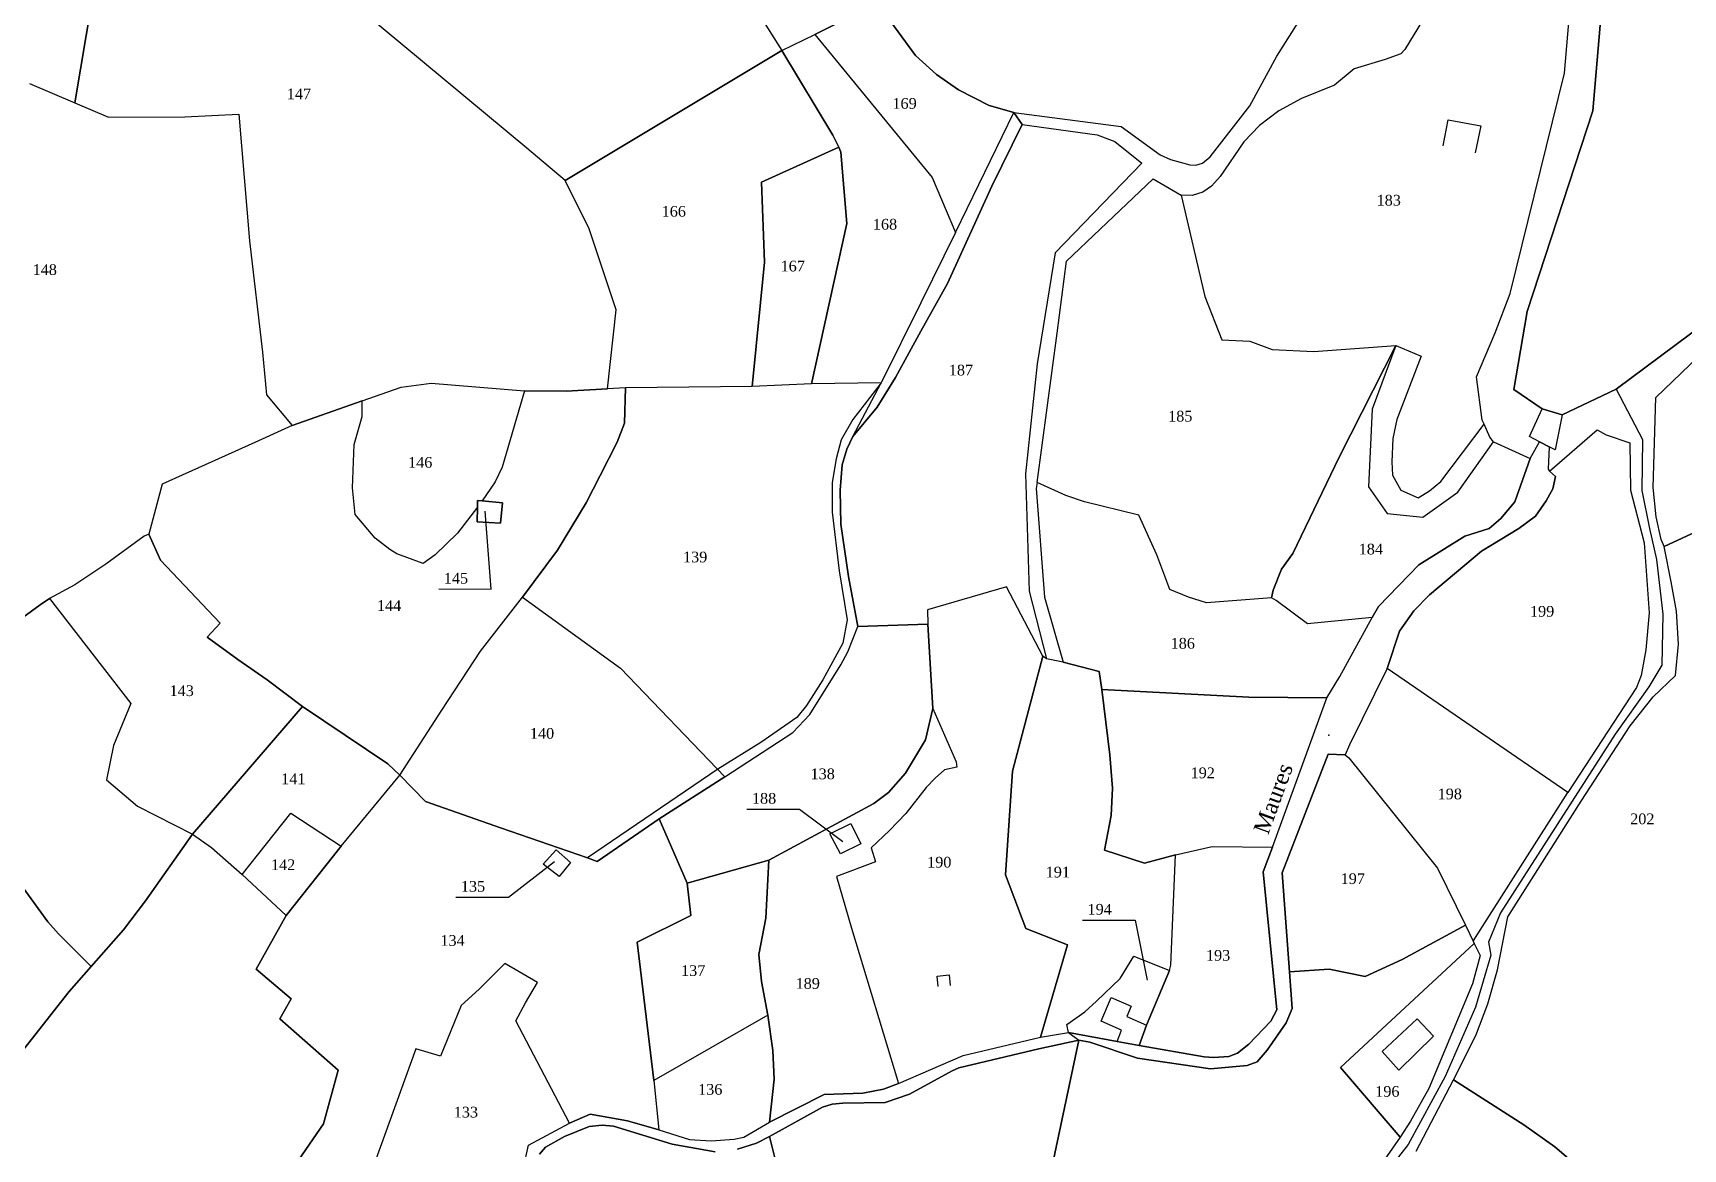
# Model space of a CAD drawing. Extents: x 1205702 to 1209329, y 6150197 to 6152796.
# Drawn here: x 1207962.3 to 1208270.1, y 6151806 to 6152014.1 of the extents above; entities that cross this region are included whole.
import ezdxf

# ---------------------------------------------------------------- set-up
doc = ezdxf.new("R2010")
doc.units = 0
doc.linetypes.add('CONTINU', pattern=[0])
doc.layers.get('0').update_dxf_attribs({"linetype": 'CONTINU'})
for name, color, linetype in [('1FLECHEFL', 7, 'CONTINU'), ('1LIEUDIT', 7, 'CONTINU'), ('1PARCELLE', 7, 'CONTINU'), ('1SECTION', 7, 'CONTINU'), ('1SUBDSECT', 7, 'CONTINU'), ('1TRONFLUV', 7, 'CONTINU'), ('1TROUPARCELLE', 7, 'CONTINU'), ('1ZONCOMM', 7, 'CONTINU'), ('3BATIDUR', 7, 'CONTINU'), ('3CHEMIN', 7, 'CONTINU'), ('3FISCLINE', 7, 'CONTINUOUS'), ('3FLECHEPAR', 7, 'CONTINU'), ('3PARCELLETEX', 7, 'CONTINU'), ('3PONT', 7, 'CONTINU'), ('3TRONFLUVTEX', 7, 'CONTINU')]:
    doc.layers.add(name, color=color, linetype=linetype)
doc.styles.get("Standard").update_dxf_attribs({"font": 'Times New Roman'})

# ---------------------------------------------------------------- blocks, each defined once
blk = doc.blocks.new('FLECHRU1')
blk.add_point((0, 0))

msp = doc.modelspace()

# ---------------------------------------------------------------- linework, layer by layer
at = {"layer": '1LIEUDIT'}
for points in [[(1208285.07, 6151968.09), (1208257.56, 6151947.65), (1208247.54, 6151942.85), (1208243.81, 6151943.99), (1208238.52, 6151947.57), (1208240.96, 6151962.1), (1208253.21, 6151999.55), (1208258.19, 6152057.71)], [(1208052.91, 6151798.19), (1208054.78, 6151806.69), (1208062.41, 6151810.79), (1208066.28, 6151812.42), (1208073.22, 6151811.18), (1208079.06, 6151809.53), (1208084.8, 6151807.72), (1208088.81, 6151807.47), (1208093.08, 6151807.76), (1208094.89, 6151808.18), (1208099.67, 6151810.93), (1208100.59, 6151818.98), (1208100.3, 6151824.3), (1208099.38, 6151830.89), (1208098.18, 6151837.21), (1208097.7, 6151842.21), (1208098.98, 6151848.98), (1208099.56, 6151859.82), (1208119.13, 6151870.37), (1208121.86, 6151872.42), (1208125.06, 6151876.04), (1208128.8, 6151882.25), (1208130.16, 6151888.1), (1208129.25, 6151903.8), (1208116.15, 6151903.39), (1208114.41, 6151912.72), (1208113.01, 6151922.48), (1208112.88, 6151928.83), (1208113.27, 6151933.54), (1208114.12, 6151936.43), (1208115.22, 6151938.81), (1208119.76, 6151944.26), (1208123.17, 6151949.82), (1208127.89, 6151958.47), (1208132.86, 6151967.33), (1208141.18, 6151985.48), (1208146.81, 6151996.97), (1208146.81, 6151996.97), (1208145.29, 6151999.23), (1208140.69, 6152000.55), (1208134.94, 6152003.44), (1208130.84, 6152006.33), (1208126.94, 6152009.87), (1208119.8, 6152019.6)], [(1208119.8, 6152019.6), (1208126.94, 6152009.87), (1208130.84, 6152006.33), (1208134.94, 6152003.44), (1208140.69, 6152000.55), (1208145.29, 6151999.23), (1208146.81, 6151996.97), (1208146.81, 6151996.97), (1208141.18, 6151985.48), (1208132.86, 6151967.33), (1208127.89, 6151958.47), (1208123.17, 6151949.82), (1208119.76, 6151944.26), (1208115.22, 6151938.81), (1208114.12, 6151936.43), (1208113.27, 6151933.54), (1208112.88, 6151928.83), (1208113.01, 6151922.48), (1208114.41, 6151912.72), (1208116.15, 6151903.39), (1208129.25, 6151903.8), (1208130.16, 6151888.1), (1208128.8, 6151882.25), (1208125.06, 6151876.04), (1208121.86, 6151872.42), (1208119.13, 6151870.37), (1208099.56, 6151859.82), (1208098.98, 6151848.98), (1208097.7, 6151842.21), (1208098.18, 6151837.21), (1208099.38, 6151830.89), (1208100.3, 6151824.3), (1208100.59, 6151818.98), (1208099.67, 6151810.93), (1208109.9, 6151816.1), (1208117.1, 6151816.38), (1208120.97, 6151817.08), (1208123.73, 6151818.15), (1208135.82, 6151823.39), (1208150.26, 6151826.81), (1208155.47, 6151827.7), (1208157.41, 6151826.23), (1208152.45, 6151803.04)], [(1208052.91, 6151798.19), (1208054.78, 6151806.69), (1208062.41, 6151810.79), (1208066.28, 6151812.42), (1208073.22, 6151811.18), (1208079.06, 6151809.53), (1208084.8, 6151807.72), (1208088.81, 6151807.47), (1208093.08, 6151807.76), (1208094.89, 6151808.18), (1208099.67, 6151810.93), (1208109.9, 6151816.1), (1208117.1, 6151816.38), (1208120.97, 6151817.08), (1208123.73, 6151818.15), (1208135.82, 6151823.39), (1208150.26, 6151826.81), (1208155.47, 6151827.7), (1208157.41, 6151826.23), (1208152.45, 6151803.04)], [(1208220.26, 6151805.55), (1208227.28, 6151818.86), (1208240.37, 6151810.46), (1208246.15, 6151806.33), (1208251.24, 6151802)], [(1208220.26, 6151805.55), (1208227.28, 6151818.86), (1208240.37, 6151810.46), (1208246.15, 6151806.33), (1208251.24, 6151802)]]:
    msp.add_lwpolyline(points, dxfattribs=at)
at = {"layer": '1PARCELLE'}
for points in [[(1207961.67, 6152004.62), (1207970.15, 6152001.03), (1207976.42, 6152038.41), (1207977.94, 6152038.5), (1207983.23, 6152069.58), (1207983.23, 6152069.58), (1207981.19, 6152070.34), (1207975.88, 6152072), (1207971.13, 6152073.77), (1207963.13, 6152078.24), (1207957.62, 6152065.52)], [(1208224.77, 6152021.85), (1208218.19, 6152010.99), (1208217.4, 6152010.14), (1208214.52, 6152009.12), (1208208.7, 6152007.38), (1208205.09, 6152004.31), (1208198.92, 6152001.86), (1208194.7, 6151999.52), (1208191.08, 6151996.81), (1208188.18, 6151993.77), (1208183.71, 6151987.29), (1208182.13, 6151985.49), (1208180.5, 6151984.4), (1208178.53, 6151983.77), (1208176.48, 6151983.82), (1208180.89, 6151964.9), (1208184.04, 6151956.86), (1208189.28, 6151956.6), (1208193.42, 6151955.01), (1208201.22, 6151954.64), (1208216.47, 6151955.81), (1208216.47, 6151955.81), (1208212.06, 6151943.93), (1208211.38, 6151929.43), (1208214.87, 6151924.44), (1208221.52, 6151923.75), (1208228.06, 6151928.43), (1208234.73, 6151937.83), (1208234.04, 6151938.69), (1208232.96, 6151941.08), (1208232.62, 6151941.86), (1208231.57, 6151949.91), (1208235.03, 6151958.17), (1208237.8, 6151965.49), (1208247.93, 6152006.54), (1208251.36, 6152046.67)], [(1207976.42, 6152038.41), (1207970.15, 6152001.03), (1207976.41, 6151998.36), (1207990.66, 6151998.44), (1208000.74, 6151998.92), (1208002.7, 6151975.27), (1208005.15, 6151954.55), (1208005.86, 6151946.59), (1208010.7, 6151940.86), (1208023.71, 6151945.49), (1208031.03, 6151948.03), (1208036.62, 6151948.74), (1208054.01, 6151947.3), (1208061.76, 6151947.25), (1208069.51, 6151947.72), (1208069.51, 6151947.72), (1208071.07, 6151962.44), (1208066.08, 6151977.56), (1208061.58, 6151986.54), (1208054.45, 6151992.57), (1208023.59, 6152018.2)], [(1208119.8, 6152019.6), (1208126.94, 6152009.87), (1208130.84, 6152006.33), (1208134.94, 6152003.44), (1208140.69, 6152000.55), (1208145.29, 6151999.23), (1208165.26, 6151996.59), (1208172.55, 6151991.34), (1208174.49, 6151990.49), (1208178.07, 6151989.44), (1208179.2, 6151989.39), (1208180.46, 6151989.75), (1208181.85, 6151990.93), (1208189.25, 6152000.44), (1208194.32, 6152009.76), (1208201.83, 6152021.65)], [(1208095.9, 6152020.49), (1208102.01, 6152010.79), (1208102.01, 6152010.79), (1208108.12, 6152013.76), (1208119.8, 6152019.6)], [(1207961.67, 6152004.62), (1207970.15, 6152001.03), (1207976.41, 6151998.36), (1207990.66, 6151998.44), (1208000.74, 6151998.92), (1208002.7, 6151975.27), (1208005.15, 6151954.55), (1208005.86, 6151946.59), (1208010.7, 6151940.86), (1208003.7, 6151937.67), (1207986.41, 6151929.95), (1207983.93, 6151920.57), (1207983.08, 6151920.24), (1207975.9, 6151915.01), (1207970.12, 6151911.12), (1207965.41, 6151908.61), (1207963.67, 6151907.42), (1207957.9, 6151903.19)], [(1208274.38, 6151803.78), (1208270.01, 6151794.14), (1208262.86, 6151789.59), (1208258.97, 6151793.44), (1208251.24, 6151802), (1208246.15, 6151806.33), (1208240.37, 6151810.46), (1208227.28, 6151818.86), (1208231.44, 6151827.14), (1208233.64, 6151833.01), (1208235.48, 6151839.39), (1208237.38, 6151849.27), (1208251.08, 6151870.8), (1208260.18, 6151884.84), (1208264.49, 6151890.28), (1208268.64, 6151894.24), (1208269.22, 6151900.09), (1208268.83, 6151906.22), (1208267.87, 6151911.7), (1208266.54, 6151918.32), (1208284.16, 6151926.41)], [(1207957.9, 6151903.19), (1207963.67, 6151907.42), (1207965.41, 6151908.61), (1207965.41, 6151908.61), (1207980.59, 6151889), (1207977.38, 6151881.2), (1207976.06, 6151874.81), (1207981.85, 6151869.88), (1207992.08, 6151864.68), (1207983.34, 6151852.23), (1207979.22, 6151846.79), (1207973.2, 6151839.97), (1207967.09, 6151846.09), (1207965.1, 6151848.33), (1207960.18, 6151855.1)], [(1208011.84, 6151803.86), (1208016.53, 6151810.62), (1208019.26, 6151820.64), (1208008.35, 6151830.21), (1208010.49, 6151833.98), (1208003.98, 6151839.51), (1208009.54, 6151849.51), (1208019.83, 6151862.39), (1208030.77, 6151875.67), (1208035.55, 6151870.73), (1208049.52, 6151865.83), (1208065.77, 6151860.25), (1208067.56, 6151859.56), (1208079.11, 6151867.54), (1208084.36, 6151855.49), (1208085.02, 6151849.47), (1208075.02, 6151844.52), (1208078.1, 6151818.72), (1208079.06, 6151809.53), (1208073.22, 6151811.18), (1208066.28, 6151812.42), (1208062.41, 6151810.79), (1208052.4, 6151829.82), (1208054.18, 6151833.2), (1208056.46, 6151837.01), (1208050.36, 6151840.52), (1208045.57, 6151835.75), (1208042.18, 6151832.74), (1208038.35, 6151823.27), (1208033.71, 6151824.61), (1208025.21, 6151801.08)], [(1207952.8, 6151814.69), (1207969.09, 6151835.33), (1207973.2, 6151839.97), (1207979.22, 6151846.79), (1207983.34, 6151852.23), (1207992.08, 6151864.68), (1207995.62, 6151862.18), (1208001.38, 6151857.16), (1208009.54, 6151849.51), (1208003.98, 6151839.51), (1208010.49, 6151833.98), (1208008.35, 6151830.21), (1208019.26, 6151820.64), (1208016.53, 6151810.62), (1208011.84, 6151803.86), (1208011.33, 6151797.1), (1208008.57, 6151790.77), (1207992.33, 6151777.9), (1207976.29, 6151761.37), (1207970.3, 6151750.78), (1207970.65, 6151744.68), (1207971.14, 6151740.41), (1207951.34, 6151733.35)], [(1208152.45, 6151803.04), (1208157.41, 6151826.23), (1208159.46, 6151825.85), (1208168.34, 6151822.91), (1208181.94, 6151820.92), (1208188.79, 6151821.54), (1208190.64, 6151822.18), (1208192.53, 6151824.35), (1208196.06, 6151829.48), (1208197.18, 6151832.16), (1208196.68, 6151838.97), (1208204.04, 6151839.46), (1208210.77, 6151838.13), (1208217.66, 6151841.26), (1208229.52, 6151847.67), (1208230.9, 6151844.68), (1208231.08, 6151844.29), (1208206.15, 6151821.15), (1208217.28, 6151808.18), (1208214.45, 6151804.06)], [(1208105.52, 6151784.9), (1208099.71, 6151808.3), (1208109.56, 6151813.74), (1208111.41, 6151814.34), (1208113.34, 6151814.48), (1208121.25, 6151814.6), (1208125.8, 6151816.16), (1208133.74, 6151820.55), (1208135, 6151821.1), (1208149.92, 6151824.65), (1208157.41, 6151826.23), (1208152.45, 6151803.04)], [(1208220.26, 6151805.55), (1208227.28, 6151818.86), (1208240.37, 6151810.46), (1208246.15, 6151806.33), (1208251.24, 6151802)], [(1208056.81, 6151804.96), (1208057.94, 6151806.29), (1208061.47, 6151808.28), (1208066.08, 6151810.16), (1208068.49, 6151810.42), (1208070.59, 6151810.21), (1208081.53, 6151806.87), (1208089.57, 6151805.44)], [(1208093.75, 6151805.9), (1208097.29, 6151807.06), (1208099.71, 6151808.3), (1208105.52, 6151784.9)]]:
    msp.add_lwpolyline(points, dxfattribs=at)
for points in [[(1208054.45, 6151992.57), (1208023.59, 6152018.2), (1208029.4, 6152034.09), (1208030.93, 6152033.34), (1208038.12, 6152027.82), (1208042.69, 6152025.08), (1208053.77, 6152034.95), (1208058.07, 6152038.23), (1208063.48, 6152039.24), (1208069.13, 6152038.88), (1208073.87, 6152037.73), (1208079.45, 6152036.12), (1208084.89, 6152034.79), (1208090.24, 6152031.34), (1208092.25, 6152027.95), (1208095.9, 6152020.49), (1208102.01, 6152010.79), (1208061.58, 6151986.54), (1208054.45, 6151992.57)], [(1208119.8, 6152019.6), (1208108.12, 6152013.76), (1208130, 6151987.13), (1208134.36, 6151976.86), (1208145.29, 6151999.23), (1208140.69, 6152000.55), (1208134.94, 6152003.44), (1208130.84, 6152006.33), (1208126.94, 6152009.87), (1208119.8, 6152019.6)], [(1208120.51, 6151948.83), (1208107.5, 6151948.62), (1208114.11, 6151978.51), (1208112.99, 6151991.83), (1208112.61, 6151992.74), (1208111.48, 6151995), (1208102.01, 6152010.79), (1208108.12, 6152013.76), (1208130, 6151987.13), (1208134.36, 6151976.86), (1208127.94, 6151963.72), (1208120.51, 6151948.83)], [(1208096.47, 6151948.12), (1208072.83, 6151947.89), (1208069.51, 6151947.72), (1208071.07, 6151962.44), (1208066.08, 6151977.56), (1208061.58, 6151986.54), (1208102.01, 6152010.79), (1208111.48, 6151995), (1208112.61, 6151992.74), (1208098.18, 6151986.26), (1208098.79, 6151971.31), (1208096.47, 6151948.12)], [(1208116.15, 6151903.39), (1208114.41, 6151912.72), (1208113.01, 6151922.48), (1208112.88, 6151928.83), (1208113.27, 6151933.54), (1208114.12, 6151936.43), (1208115.22, 6151938.81), (1208119.76, 6151944.26), (1208123.17, 6151949.82), (1208127.89, 6151958.47), (1208132.86, 6151967.33), (1208141.18, 6151985.48), (1208146.81, 6151996.97), (1208160.83, 6151995.07), (1208164.11, 6151993.83), (1208169.13, 6151989.76), (1208152.94, 6151973.05), (1208149.61, 6151952.34), (1208147.45, 6151931.85), (1208148.14, 6151909.98), (1208151.36, 6151897.36), (1208150.64, 6151897.88), (1208143.88, 6151910.78), (1208129.14, 6151906.5), (1208129.25, 6151903.8), (1208116.15, 6151903.39)], [(1208107.5, 6151948.62), (1208096.47, 6151948.12), (1208098.79, 6151971.31), (1208098.18, 6151986.26), (1208112.61, 6151992.74), (1208112.99, 6151991.83), (1208114.11, 6151978.51), (1208107.5, 6151948.62)], [(1208193.3, 6151908.74), (1208181.16, 6151907.8), (1208177.86, 6151908.83), (1208174.37, 6151910.31), (1208171.93, 6151916.74), (1208168.56, 6151924.12), (1208158.46, 6151926.64), (1208154.97, 6151927.82), (1208149.61, 6151930.25), (1208153.34, 6151958.07), (1208155.08, 6151971.52), (1208161.36, 6151977.45), (1208171.24, 6151986.83), (1208176.48, 6151983.82), (1208180.89, 6151964.9), (1208184.04, 6151956.86), (1208189.28, 6151956.6), (1208193.42, 6151955.01), (1208201.22, 6151954.64), (1208216.47, 6151955.81), (1208205.9, 6151934.97), (1208197.32, 6151917.02), (1208195.15, 6151914.08), (1208193.65, 6151910.18), (1208193.3, 6151908.74)], [(1208334.33, 6151962.55), (1208331.16, 6151960.95), (1208322.23, 6151955.82), (1208302.35, 6151943.59), (1208296.56, 6151940.14), (1208295.97, 6151934.23), (1208295.06, 6151932.53), (1208284.16, 6151926.41), (1208266.54, 6151918.32), (1208265.99, 6151919.58), (1208265.03, 6151923.8), (1208264.51, 6151929.28), (1208264.96, 6151946.06), (1208274.41, 6151955.18), (1208286.24, 6151962.86), (1208291.47, 6151965.33), (1208300.81, 6151969.38), (1208307.05, 6151971.76), (1208317.33, 6151975.05), (1208324.38, 6151974.75), (1208329.78, 6151967.74), (1208334.33, 6151962.55)], [(1208212.06, 6151905.08), (1208200.05, 6151903.85), (1208194.21, 6151908.24), (1208193.3, 6151908.74), (1208193.65, 6151910.18), (1208195.15, 6151914.08), (1208197.32, 6151917.02), (1208205.9, 6151934.97), (1208216.47, 6151955.81), (1208212.06, 6151943.93), (1208211.38, 6151929.43), (1208214.87, 6151924.44), (1208221.52, 6151923.75), (1208228.06, 6151928.43), (1208234.73, 6151937.83), (1208241.54, 6151934.68), (1208238.66, 6151926.6), (1208236.11, 6151923.52), (1208233.9, 6151921.64), (1208229.35, 6151920.25), (1208220.79, 6151914.86), (1208213.24, 6151907.1), (1208212.06, 6151905.08)], [(1208053.66, 6151908.86), (1208060.18, 6151917.64), (1208065.5, 6151926.47), (1208068.14, 6151931.52), (1208071.29, 6151937.78), (1208072.63, 6151941.31), (1208072.83, 6151947.89), (1208069.51, 6151947.72), (1208061.76, 6151947.25), (1208054.01, 6151947.3), (1208049.86, 6151933.07), (1208048.53, 6151930.37), (1208046.13, 6151926.82), (1208049.93, 6151926.45), (1208049.56, 6151922.65), (1208045.19, 6151922.91), (1208045.23, 6151925.62), (1208041.54, 6151920.77), (1208037.35, 6151916.75), (1208035.09, 6151915.12), (1208030.22, 6151916.92), (1208028.87, 6151917.72), (1208026.18, 6151919.84), (1208022.43, 6151924.27), (1208021.92, 6151929.23), (1208022.22, 6151937.3), (1208023.75, 6151942.51), (1208023.71, 6151945.49), (1208010.7, 6151940.86), (1208003.7, 6151937.67), (1207986.41, 6151929.95), (1207983.93, 6151920.57), (1207986.1, 6151915.77), (1207997.25, 6151903.99), (1207994.83, 6151901.41), (1208000.52, 6151897.25), (1208006.03, 6151893.42), (1208012.59, 6151888.45), (1208028.51, 6151877.78), (1208030.77, 6151875.67), (1208038.58, 6151887.76), (1208045.79, 6151898.79), (1208053.66, 6151908.86)], [(1208054.01, 6151947.3), (1208049.86, 6151933.07), (1208048.53, 6151930.37), (1208046.13, 6151926.82), (1208045.26, 6151926.9), (1208045.23, 6151925.62), (1208041.54, 6151920.77), (1208037.35, 6151916.75), (1208035.09, 6151915.12), (1208030.22, 6151916.92), (1208028.87, 6151917.72), (1208026.18, 6151919.84), (1208022.43, 6151924.27), (1208021.92, 6151929.23), (1208022.22, 6151937.3), (1208023.75, 6151942.51), (1208023.71, 6151945.49), (1208031.03, 6151948.03), (1208036.62, 6151948.74), (1208054.01, 6151947.3)], [(1208053.66, 6151908.86), (1208071.89, 6151895.62), (1208091.38, 6151875.36), (1208104.05, 6151883.61), (1208107.23, 6151886.95), (1208112.97, 6151896.24), (1208114.28, 6151898.64), (1208116.15, 6151903.39), (1208114.41, 6151912.72), (1208113.01, 6151922.48), (1208112.88, 6151928.83), (1208113.27, 6151933.54), (1208114.12, 6151936.43), (1208115.22, 6151938.81), (1208120.51, 6151948.83), (1208107.5, 6151948.62), (1208096.47, 6151948.12), (1208072.83, 6151947.89), (1208072.63, 6151941.31), (1208071.29, 6151937.78), (1208068.14, 6151931.52), (1208065.5, 6151926.47), (1208060.18, 6151917.64), (1208053.66, 6151908.86)], [(1208248.56, 6151872.42), (1208214.87, 6151895.58), (1208217.21, 6151902.49), (1208219.84, 6151906.31), (1208222.79, 6151909.3), (1208232.46, 6151917.43), (1208239.46, 6151921.63), (1208242.57, 6151923.98), (1208244.55, 6151926.79), (1208245.75, 6151929.04), (1208246.29, 6151931.38), (1208245.13, 6151932.36), (1208254.03, 6151940.06), (1208255.74, 6151939.13), (1208260.15, 6151937.63), (1208260.25, 6151928.82), (1208262.78, 6151919.01), (1208263.75, 6151905.93), (1208263.14, 6151899.02), (1208262.28, 6151894.24), (1208261.39, 6151892.03), (1208248.56, 6151872.42)], [(1208154.44, 6151896.72), (1208161.17, 6151894.97), (1208161.69, 6151891.61), (1208189.09, 6151890.2), (1208203.61, 6151890.05), (1208206.04, 6151894.06), (1208212.06, 6151905.08), (1208200.05, 6151903.85), (1208194.21, 6151908.24), (1208193.3, 6151908.74), (1208181.16, 6151907.8), (1208177.86, 6151908.83), (1208174.37, 6151910.31), (1208171.93, 6151916.74), (1208168.56, 6151924.12), (1208158.46, 6151926.64), (1208154.97, 6151927.82), (1208149.61, 6151930.25), (1208149.45, 6151929.13), (1208150.95, 6151908.85), (1208154.44, 6151896.72)], [(1208046.13, 6151926.82), (1208049.93, 6151926.45), (1208049.56, 6151922.65), (1208045.19, 6151922.91), (1208045.23, 6151925.62), (1208045.26, 6151926.9), (1208046.13, 6151926.82)], [(1208012.59, 6151888.45), (1208006.03, 6151893.42), (1208000.52, 6151897.25), (1207994.83, 6151901.41), (1207997.25, 6151903.99), (1207986.1, 6151915.77), (1207983.93, 6151920.57), (1207983.08, 6151920.24), (1207975.9, 6151915.01), (1207970.12, 6151911.12), (1207965.41, 6151908.61), (1207980.59, 6151889), (1207977.38, 6151881.2), (1207976.06, 6151874.81), (1207981.85, 6151869.88), (1207992.08, 6151864.68), (1208012.59, 6151888.45)], [(1208150.26, 6151826.81), (1208155.28, 6151844.01), (1208147.49, 6151847.06), (1208143.71, 6151857.06), (1208144.98, 6151876.4), (1208150.64, 6151897.88), (1208143.88, 6151910.78), (1208129.14, 6151906.5), (1208129.25, 6151903.8), (1208130.16, 6151888.1), (1208134.53, 6151878.14), (1208134.66, 6151877.12), (1208132.35, 6151876.65), (1208130.56, 6151875.09), (1208128.91, 6151873.33), (1208125.09, 6151868.51), (1208122.05, 6151865.36), (1208118.65, 6151862.14), (1208119.49, 6151859.48), (1208112.22, 6151856.75), (1208114.99, 6151847.11), (1208123.73, 6151818.15), (1208135.82, 6151823.39), (1208150.26, 6151826.81)], [(1208053.66, 6151908.86), (1208071.89, 6151895.62), (1208091.38, 6151875.36), (1208079.11, 6151867.54), (1208067.56, 6151859.56), (1208065.77, 6151860.25), (1208049.52, 6151865.83), (1208035.55, 6151870.73), (1208030.77, 6151875.67), (1208038.58, 6151887.76), (1208045.79, 6151898.79), (1208053.66, 6151908.86)], [(1208091.38, 6151875.36), (1208104.05, 6151883.61), (1208107.23, 6151886.95), (1208112.97, 6151896.24), (1208114.28, 6151898.64), (1208116.15, 6151903.39), (1208129.25, 6151903.8), (1208130.16, 6151888.1), (1208128.8, 6151882.25), (1208125.06, 6151876.04), (1208121.86, 6151872.42), (1208119.13, 6151870.37), (1208099.56, 6151859.82), (1208084.36, 6151855.49), (1208079.11, 6151867.54), (1208091.38, 6151875.36)], [(1208155.47, 6151827.7), (1208155.17, 6151829.16), (1208158.53, 6151831.54), (1208160.67, 6151833.51), (1208165.06, 6151837.74), (1208167.62, 6151841.92), (1208174.27, 6151839.24), (1208174.54, 6151840.24), (1208175.43, 6151860.82), (1208169.62, 6151859.28), (1208162.16, 6151861.7), (1208163.44, 6151868.11), (1208163.64, 6151873.25), (1208163.18, 6151879.46), (1208161.69, 6151891.61), (1208161.17, 6151894.97), (1208154.44, 6151896.72), (1208151.36, 6151897.36), (1208150.64, 6151897.88), (1208144.98, 6151876.4), (1208143.71, 6151857.06), (1208147.49, 6151847.06), (1208155.28, 6151844.01), (1208150.26, 6151826.81), (1208155.47, 6151827.7)], [(1208248.56, 6151872.42), (1208214.87, 6151895.58), (1208207.84, 6151881.29), (1208207.02, 6151879.44), (1208207.76, 6151878.91), (1208224.26, 6151858.32), (1208229.52, 6151847.67), (1208230.9, 6151844.68), (1208248.56, 6151872.42)], [(1208161.69, 6151891.61), (1208163.18, 6151879.46), (1208163.64, 6151873.25), (1208163.44, 6151868.11), (1208162.16, 6151861.7), (1208169.62, 6151859.28), (1208175.43, 6151860.82), (1208182.23, 6151862.33), (1208193.51, 6151862.25), (1208200.87, 6151882.55), (1208203.61, 6151890.05), (1208189.09, 6151890.2), (1208161.69, 6151891.61)], [(1208012.59, 6151888.45), (1207992.08, 6151864.68), (1207995.62, 6151862.18), (1208001.38, 6151857.16), (1208010.45, 6151868.59), (1208019.83, 6151862.39), (1208030.77, 6151875.67), (1208028.51, 6151877.78), (1208012.59, 6151888.45)], [(1208100.59, 6151818.98), (1208100.3, 6151824.3), (1208099.38, 6151830.89), (1208098.18, 6151837.21), (1208097.7, 6151842.21), (1208098.98, 6151848.98), (1208099.56, 6151859.82), (1208119.13, 6151870.37), (1208121.86, 6151872.42), (1208125.06, 6151876.04), (1208128.8, 6151882.25), (1208130.16, 6151888.1), (1208134.53, 6151878.14), (1208134.66, 6151877.12), (1208132.35, 6151876.65), (1208130.56, 6151875.09), (1208128.91, 6151873.33), (1208125.09, 6151868.51), (1208122.05, 6151865.36), (1208118.65, 6151862.14), (1208119.49, 6151859.48), (1208112.22, 6151856.75), (1208114.99, 6151847.11), (1208123.73, 6151818.15), (1208120.97, 6151817.08), (1208117.1, 6151816.38), (1208109.9, 6151816.1), (1208099.67, 6151810.93), (1208100.59, 6151818.98)], [(1208229.52, 6151847.67), (1208217.66, 6151841.26), (1208210.77, 6151838.13), (1208204.04, 6151839.46), (1208196.68, 6151838.97), (1208195.3, 6151857.45), (1208203.88, 6151879.6), (1208207.02, 6151879.44), (1208207.76, 6151878.91), (1208224.26, 6151858.32), (1208229.52, 6151847.67)], [(1208009.54, 6151849.51), (1208001.38, 6151857.16), (1208010.45, 6151868.59), (1208019.83, 6151862.39), (1208009.54, 6151849.51)], [(1208116.73, 6151862.86), (1208112.92, 6151860.99), (1208110.96, 6151864.69), (1208114.85, 6151866.65), (1208116.73, 6151862.86)], [(1207933.36, 6151802.29), (1207927.21, 6151815.99), (1207938.75, 6151826.16), (1207941.15, 6151830.36), (1207943.73, 6151835.66), (1207945.35, 6151839.78), (1207948.42, 6151849.1), (1207948.75, 6151851.35), (1207948.35, 6151855.54), (1207947.11, 6151862.78), (1207960.18, 6151855.1), (1207965.1, 6151848.33), (1207967.09, 6151846.09), (1207973.2, 6151839.97), (1207969.09, 6151835.33), (1207952.8, 6151814.69), (1207942.5, 6151807.31), (1207937.36, 6151804.34), (1207933.36, 6151802.29)], [(1208062.61, 6151859.4), (1208060.49, 6151856.78), (1208057.51, 6151859.05), (1208059.88, 6151861.72), (1208062.61, 6151859.4)], [(1208168.61, 6151825.26), (1208170.03, 6151829.05), (1208174.27, 6151839.24), (1208174.54, 6151840.24), (1208175.43, 6151860.82), (1208182.23, 6151862.33), (1208193.51, 6151862.25), (1208191.77, 6151857.64), (1208194.33, 6151831.88), (1208193.16, 6151829.78), (1208189.06, 6151825.48), (1208186.99, 6151823.8), (1208185.38, 6151823.2), (1208182.52, 6151823), (1208180.77, 6151823.13), (1208168.61, 6151825.26)], [(1208099.56, 6151859.82), (1208098.98, 6151848.98), (1208097.7, 6151842.21), (1208098.18, 6151837.21), (1208099.38, 6151830.89), (1208078.1, 6151818.72), (1208075.02, 6151844.52), (1208085.02, 6151849.47), (1208084.36, 6151855.49), (1208099.56, 6151859.82)], [(1208217.28, 6151808.18), (1208206.15, 6151821.15), (1208231.08, 6151844.29), (1208232.2, 6151842.06), (1208230.8, 6151836.74), (1208222.67, 6151817.26), (1208219.24, 6151811.11), (1208217.28, 6151808.18)], [(1208062.41, 6151810.79), (1208052.4, 6151829.82), (1208054.18, 6151833.2), (1208056.46, 6151837.01), (1208050.36, 6151840.52), (1208045.57, 6151835.75), (1208042.18, 6151832.74), (1208038.35, 6151823.27), (1208033.71, 6151824.61), (1208025.21, 6151801.08), (1208029.6, 6151797.59), (1208041.02, 6151787.62), (1208045.42, 6151784.34), (1208048.69, 6151788.79), (1208050.21, 6151793.26), (1208052.91, 6151798.19), (1208054.78, 6151806.69), (1208062.41, 6151810.79)], [(1208168.61, 6151825.26), (1208164.56, 6151826.01), (1208155.47, 6151827.7), (1208155.17, 6151829.16), (1208158.53, 6151831.54), (1208160.67, 6151833.51), (1208165.06, 6151837.74), (1208167.62, 6151841.92), (1208174.27, 6151839.24), (1208170.03, 6151829.05), (1208168.61, 6151825.26)], [(1208099.67, 6151810.93), (1208100.59, 6151818.98), (1208100.3, 6151824.3), (1208099.38, 6151830.89), (1208078.1, 6151818.72), (1208079.06, 6151809.53), (1208084.8, 6151807.72), (1208088.81, 6151807.47), (1208093.08, 6151807.76), (1208094.89, 6151808.18), (1208099.67, 6151810.93)]]:
    msp.add_lwpolyline(points, close=True, dxfattribs=at)
at = {"layer": '1SECTION'}
msp.add_lwpolyline([(1208258.19, 6152057.71), (1208253.21, 6151999.55), (1208240.96, 6151962.1), (1208238.52, 6151947.57), (1208243.81, 6151943.99), (1208247.54, 6151942.85), (1208257.56, 6151947.65), (1208285.07, 6151968.09)], dxfattribs=at)
at = {"layer": '1SUBDSECT'}
msp.add_lwpolyline([(1208285.07, 6151968.09), (1208257.56, 6151947.65), (1208247.54, 6151942.85), (1208243.81, 6151943.99), (1208238.52, 6151947.57), (1208240.96, 6151962.1), (1208253.21, 6151999.55), (1208258.19, 6152057.71)], dxfattribs=at)
at = {"layer": '1TRONFLUV'}
for points in [[(1208052.91, 6151798.19), (1208054.78, 6151806.69), (1208062.41, 6151810.79), (1208066.28, 6151812.42), (1208073.22, 6151811.18), (1208079.06, 6151809.53), (1208084.8, 6151807.72), (1208088.81, 6151807.47), (1208093.08, 6151807.76), (1208094.89, 6151808.18), (1208099.67, 6151810.93), (1208109.9, 6151816.1), (1208117.1, 6151816.38), (1208120.97, 6151817.08), (1208123.73, 6151818.15), (1208135.82, 6151823.39), (1208150.26, 6151826.81), (1208155.47, 6151827.7), (1208164.56, 6151826.01), (1208168.61, 6151825.26), (1208180.77, 6151823.13), (1208182.52, 6151823), (1208185.38, 6151823.2), (1208186.99, 6151823.8), (1208189.06, 6151825.48), (1208193.16, 6151829.78), (1208194.33, 6151831.88), (1208191.77, 6151857.64), (1208193.51, 6151862.25), (1208200.87, 6151882.55), (1208203.61, 6151890.05), (1208206.04, 6151894.06), (1208212.06, 6151905.08), (1208213.24, 6151907.1), (1208220.79, 6151914.86), (1208229.35, 6151920.25), (1208233.9, 6151921.64), (1208236.11, 6151923.52), (1208238.66, 6151926.6), (1208241.54, 6151934.68), (1208243.32, 6151937.83), (1208243.32, 6151937.83), (1208245.07, 6151936.89), (1208244.9, 6151932.71), (1208245.13, 6151932.36), (1208246.29, 6151931.38), (1208245.75, 6151929.04), (1208244.55, 6151926.79), (1208242.57, 6151923.98), (1208239.46, 6151921.63), (1208232.46, 6151917.43), (1208222.79, 6151909.3), (1208219.84, 6151906.31), (1208217.21, 6151902.49), (1208214.87, 6151895.58), (1208207.84, 6151881.29), (1208207.02, 6151879.44), (1208203.88, 6151879.6), (1208195.3, 6151857.45), (1208196.68, 6151838.97), (1208197.18, 6151832.16), (1208196.06, 6151829.48), (1208192.53, 6151824.35), (1208190.64, 6151822.18), (1208188.79, 6151821.54), (1208181.94, 6151820.92), (1208168.34, 6151822.91), (1208159.46, 6151825.85), (1208157.41, 6151826.23), (1208149.92, 6151824.65), (1208135, 6151821.1), (1208133.74, 6151820.55), (1208125.8, 6151816.16), (1208121.25, 6151814.6), (1208113.34, 6151814.48), (1208111.41, 6151814.34), (1208109.56, 6151813.74), (1208099.71, 6151808.3), (1208097.29, 6151807.06), (1208093.75, 6151805.9)], [(1208089.57, 6151805.44), (1208081.53, 6151806.87), (1208070.59, 6151810.21), (1208068.49, 6151810.42), (1208066.08, 6151810.16), (1208061.47, 6151808.28), (1208057.94, 6151806.29), (1208056.81, 6151804.96)]]:
    msp.add_lwpolyline(points, dxfattribs=at)
at = {"layer": '1TROUPARCELLE'}
for points in [[(1208110.96, 6151864.69), (1208114.85, 6151866.65), (1208116.73, 6151862.86), (1208112.92, 6151860.99), (1208110.96, 6151864.69)], [(1208057.51, 6151859.05), (1208059.88, 6151861.72), (1208062.61, 6151859.4), (1208060.49, 6151856.78), (1208057.51, 6151859.05)]]:
    msp.add_lwpolyline(points, close=True, dxfattribs=at)
at = {"layer": '1ZONCOMM'}
for points in [[(1208220.59, 6152238.02), (1208185.73, 6152209.76), (1208184.82, 6152200.78), (1208191.33, 6152190.04), (1208193.16, 6152187.32), (1208218.21, 6152140.48), (1208228.51, 6152107.78), (1208253.89, 6152072.72), (1208258.19, 6152057.71), (1208253.21, 6151999.55), (1208240.96, 6151962.1), (1208238.52, 6151947.57), (1208243.81, 6151943.99), (1208247.54, 6151942.85), (1208257.56, 6151947.65), (1208285.07, 6151968.09)], [(1208220.59, 6152238.02), (1208185.73, 6152209.76), (1208184.82, 6152200.78), (1208191.33, 6152190.04), (1208193.16, 6152187.32), (1208218.21, 6152140.48), (1208228.51, 6152107.78), (1208253.89, 6152072.72), (1208258.19, 6152057.71), (1208253.21, 6151999.55), (1208240.96, 6151962.1), (1208238.52, 6151947.57), (1208243.81, 6151943.99), (1208247.54, 6151942.85), (1208257.56, 6151947.65), (1208285.07, 6151968.09)], [(1208220.59, 6152238.02), (1208185.73, 6152209.76), (1208184.82, 6152200.78), (1208191.33, 6152190.04), (1208193.16, 6152187.32), (1208218.21, 6152140.48), (1208228.51, 6152107.78), (1208253.89, 6152072.72), (1208258.19, 6152057.71), (1208253.21, 6151999.55), (1208240.96, 6151962.1), (1208238.52, 6151947.57), (1208243.81, 6151943.99), (1208247.54, 6151942.85), (1208257.56, 6151947.65), (1208285.07, 6151968.09)], [(1208220.59, 6152238.02), (1208185.73, 6152209.76), (1208184.82, 6152200.78), (1208191.33, 6152190.04), (1208193.16, 6152187.32), (1208218.21, 6152140.48), (1208228.51, 6152107.78), (1208253.89, 6152072.72), (1208258.19, 6152057.71), (1208253.21, 6151999.55), (1208240.96, 6151962.1), (1208238.52, 6151947.57), (1208243.81, 6151943.99), (1208247.54, 6151942.85), (1208257.56, 6151947.65), (1208285.07, 6151968.09)], [(1208257.56, 6151947.65), (1208262.49, 6151938.22), (1208262.38, 6151928.77), (1208263.79, 6151921.66), (1208265.11, 6151915.85), (1208266.27, 6151905.7), (1208266.09, 6151896.19), (1208263.67, 6151892.12), (1208257.41, 6151883.3), (1208236.04, 6151849.96), (1208233.78, 6151844.51), (1208234.21, 6151842.09), (1208231.36, 6151832.4), (1208225.71, 6151819.49), (1208218.8, 6151806.76), (1208212.26, 6151798.43), (1208202.73, 6151788.98), (1208186.95, 6151775.66), (1208162.09, 6151756.35)], [(1208257.56, 6151947.65), (1208262.49, 6151938.22), (1208262.38, 6151928.77), (1208263.79, 6151921.66), (1208265.11, 6151915.85), (1208266.27, 6151905.7), (1208266.09, 6151896.19), (1208263.67, 6151892.12), (1208257.41, 6151883.3), (1208236.04, 6151849.96), (1208233.78, 6151844.51), (1208234.21, 6151842.09), (1208231.36, 6151832.4), (1208225.71, 6151819.49), (1208218.8, 6151806.76), (1208212.26, 6151798.43), (1208202.73, 6151788.98), (1208186.95, 6151775.66), (1208162.09, 6151756.35)]]:
    msp.add_lwpolyline(points, dxfattribs=at)
at = {"layer": '3BATIDUR'}
for points in [[(1208046.13, 6151926.82), (1208045.26, 6151926.9), (1208045.23, 6151925.62), (1208045.19, 6151922.91), (1208049.56, 6151922.65), (1208049.93, 6151926.45), (1208046.13, 6151926.82)], [(1208112.92, 6151860.99), (1208110.96, 6151864.69), (1208114.85, 6151866.65), (1208116.73, 6151862.86), (1208112.92, 6151860.99)], [(1208060.49, 6151856.78), (1208057.51, 6151859.05), (1208059.88, 6151861.72), (1208062.61, 6151859.4), (1208060.49, 6151856.78)], [(1208170.03, 6151829.05), (1208168.61, 6151825.26), (1208164.56, 6151826.01), (1208165.31, 6151828.12), (1208161.52, 6151829.8), (1208163.4, 6151834.22), (1208167.17, 6151832.58), (1208166.35, 6151830.64), (1208170.03, 6151829.05)], [(1208217.06, 6151820.65), (1208213.93, 6151824.14), (1208220.49, 6151830.24), (1208223.5, 6151826.98), (1208217.06, 6151820.65)]]:
    msp.add_lwpolyline(points, close=True, dxfattribs=at)
at = {"layer": '3CHEMIN'}
for points in [[(1208216.47, 6151955.81), (1208221.22, 6151953.82), (1208216.7, 6151941.99), (1208215.94, 6151938.43), (1208215.77, 6151934.06), (1208215.9, 6151931.58), (1208217.45, 6151928.81), (1208220.67, 6151927.39), (1208222.76, 6151928.68), (1208224.88, 6151930.45), (1208232.96, 6151941.08)], [(1208120.51, 6151948.83), (1208115.23, 6151942), (1208113.08, 6151938.16), (1208112.1, 6151934.67), (1208111.37, 6151930.24), (1208111.37, 6151924.72), (1208112.66, 6151913.76), (1208114.17, 6151904.64), (1208113.35, 6151900.26), (1208109.66, 6151893.45), (1208106.59, 6151888.63), (1208104.79, 6151886.39), (1208098.1, 6151881.78), (1208090.05, 6151876.75), (1208065.77, 6151860.25)]]:
    msp.add_lwpolyline(points, dxfattribs=at)
at = {"layer": '3FISCLINE'}
for points in [[(1208225.34, 6151992.98), (1208226.27, 6151997.86), (1208232.33, 6151996.73), (1208231.31, 6151991.72)], [(1208131.13, 6151836.23), (1208130.96, 6151838.2), (1208133.22, 6151838.4), (1208133.39, 6151836.43)]]:
    msp.add_lwpolyline(points, dxfattribs=at)
at = {"layer": '3FLECHEPAR'}
for points in [[(1208038.02, 6151910.38), (1208047.81, 6151910.37), (1208046.69, 6151924.91)], [(1208095.49, 6151869.34), (1208105.28, 6151869.32), (1208113.34, 6151863.26)], [(1208041.22, 6151852.93), (1208051, 6151852.91), (1208059.6, 6151859.54)], [(1208158.07, 6151848.65), (1208167.87, 6151848.63), (1208170.14, 6151837.42)]]:
    msp.add_lwpolyline(points, dxfattribs=at)
at = {"layer": '3PONT'}
msp.add_lwpolyline([(1208245.07, 6151936.89), (1208243.32, 6151937.83), (1208241.44, 6151938.81), (1208243.81, 6151943.99), (1208247.54, 6151942.85), (1208246.22, 6151936.34), (1208245.07, 6151936.89)], close=True, dxfattribs=at)

# ---------------------------------------------------------------- block references
at = {"layer": '1FLECHEFL', "rotation": 62.7}
msp.add_blockref('FLECHRU1', (1208203.99, 6151883.1), dxfattribs=at)

# ---------------------------------------------------------------- texts
at = {"layer": '3PARCELLETEX'}
for s, p in [('147', (1208009.67, 6152001.69)), ('169', (1208122.62, 6151999.92)), ('166', (1208079.58, 6151979.8)), ('183', (1208212.91, 6151981.87)), ('168', (1208118.97, 6151977.39)), ('148', (1207962.27, 6151968.93)), ('167', (1208101.76, 6151969.59)), ('187', (1208133.13, 6151950.2)), ('185', (1208174.03, 6151941.6)), ('146', (1208032.29, 6151932.99)), ('139', (1208083.56, 6151915.34)), ('184', (1208209.57, 6151916.82)), ('145', (1208038.95, 6151911.38)), ('144', (1208026.48, 6151906.28)), ('199', (1208241.51, 6151905.21)), ('186', (1208174.5, 6151899.25)), ('143', (1207987.81, 6151890.41)), ('140', (1208055.01, 6151882.45)), ('138', (1208107.35, 6151874.9)), ('192', (1208178.22, 6151875.09)), ('141', (1208008.63, 6151873.98)), ('188', (1208096.42, 6151870.34)), ('198', (1208224.29, 6151871.15)), ('202', (1208260.2, 6151866.51)), ('142', (1208006.72, 6151857.95)), ('190', (1208129.09, 6151858.43)), ('191', (1208151.2, 6151856.59)), ('135', (1208042.14, 6151853.93)), ('197', (1208206.2, 6151855.36)), ('194', (1208159, 6151849.65)), ('134', (1208038.32, 6151843.84)), ('193', (1208181.09, 6151841.06)), ('137', (1208083.2, 6151838.22)), ('189', (1208104.56, 6151835.82)), ('136', (1208086.38, 6151816.07)), ('196', (1208212.65, 6151815.69)), ('133', (1208040.81, 6151811.83))]:
    msp.add_text(s, height=2, dxfattribs=at).set_placement(p)
at = {"layer": '3TRONFLUVTEX'}
msp.add_text('Maures', height=3, rotation=69.8, dxfattribs=at).set_placement((1208192.68, 6151864.41))

doc.saveas('drawing.dxf')
